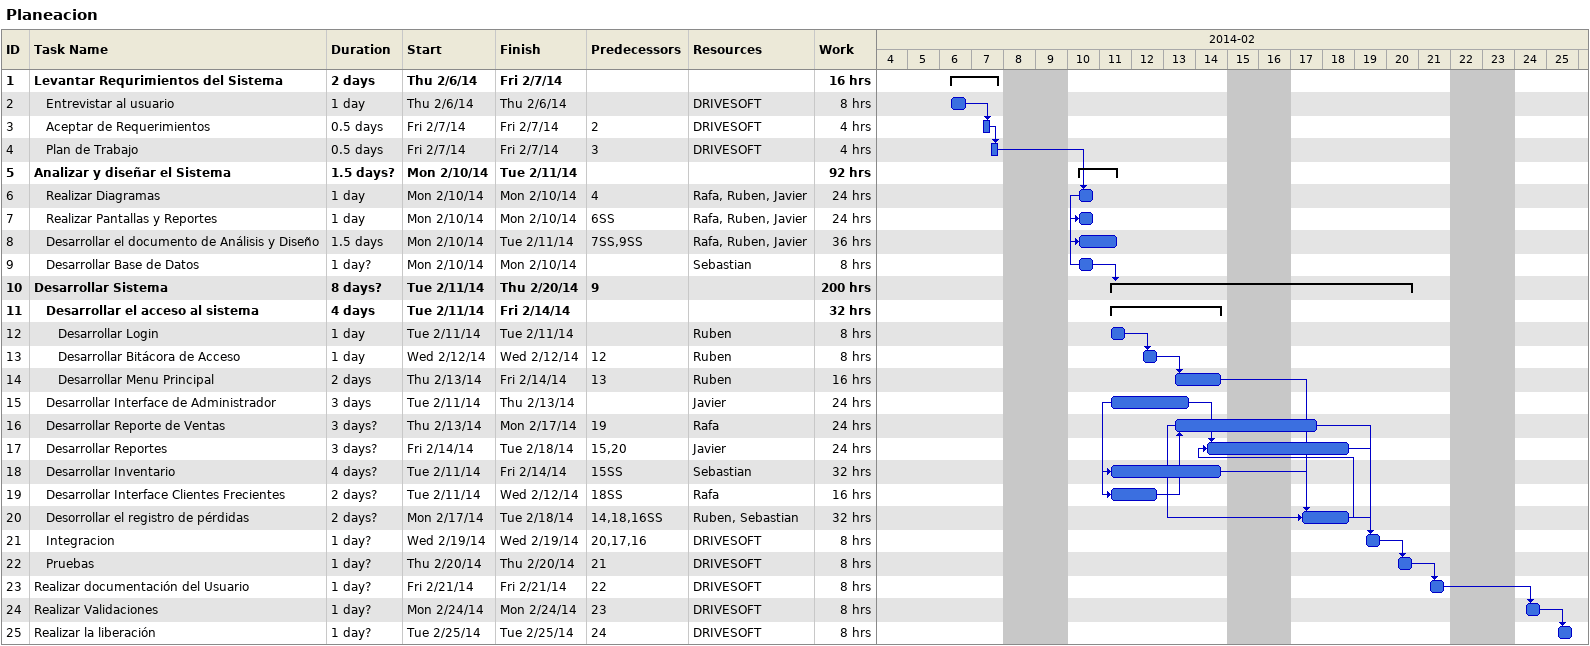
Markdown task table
Planeacion

| ID | Level | Task | Duration | Start | Finish | Predecessors | Resources | Work (h) |
|---|---|---|---|---|---|---|---|---|
| 1 | 1 | **Levantar Requrimientos del Sistema** | 2d | 2014-02-06 | 2014-02-07 |  |  | 16 |
| 2 | 2 | Entrevistar al usuario | 1d | 2014-02-06 | 2014-02-06 |  | DRIVESOFT | 8 |
| 3 | 2 | Aceptar de Requerimientos | 0.5d | 2014-02-07 | 2014-02-07 | 2 | DRIVESOFT | 4 |
| 4 | 2 | Plan de Trabajo | 0.5d | 2014-02-07 | 2014-02-07 | 3 | DRIVESOFT | 4 |
| 5 | 1 | **Analizar y diseñar el Sistema** | 1.5d? | 2014-02-10 | 2014-02-11 |  |  | 92 |
| 6 | 2 | Realizar Diagramas | 1d | 2014-02-10 | 2014-02-10 | 4 | Rafa, Ruben, Javier | 24 |
| 7 | 2 | Realizar Pantallas y Reportes | 1d | 2014-02-10 | 2014-02-10 | 6SS | Rafa, Ruben, Javier | 24 |
| 8 | 2 | Desarrollar el documento de Análisis y Diseño | 1.5d | 2014-02-10 | 2014-02-11 | 7SS, 9SS | Rafa, Ruben, Javier | 36 |
| 9 | 2 | Desarrollar Base de Datos | 1d? | 2014-02-10 | 2014-02-10 |  | Sebastian | 8 |
| 10 | 1 | **Desarrollar Sistema** | 8d? | 2014-02-11 | 2014-02-20 | 9 |  | 200 |
| 11 | 2 | **Desarrollar el acceso al sistema** | 4d | 2014-02-11 | 2014-02-14 |  |  | 32 |
| 12 | 3 | Desarrollar Login | 1d | 2014-02-11 | 2014-02-11 |  | Ruben | 8 |
| 13 | 3 | Desarrollar Bitácora de Acceso | 1d | 2014-02-12 | 2014-02-12 | 12 | Ruben | 8 |
| 14 | 3 | Desarrollar Menu Principal | 2d | 2014-02-13 | 2014-02-14 | 13 | Ruben | 16 |
| 15 | 2 | Desarrollar Interface de Administrador | 3d | 2014-02-11 | 2014-02-13 |  | Javier | 24 |
| 16 | 2 | Desarrollar Reporte de Ventas | 3d? | 2014-02-13 | 2014-02-17 | 19 | Rafa | 24 |
| 17 | 2 | Desarrollar Reportes | 3d? | 2014-02-14 | 2014-02-18 | 15, 20 | Javier | 24 |
| 18 | 2 | Desarrollar Inventario | 4d? | 2014-02-11 | 2014-02-14 | 15SS | Sebastian | 32 |
| 19 | 2 | Desarrollar Interface Clientes Frecientes | 2d? | 2014-02-11 | 2014-02-12 | 18SS | Rafa | 16 |
| 20 | 2 | Desorrollar el registro de pérdidas | 2d? | 2014-02-17 | 2014-02-18 | 14, 18, 16SS | Ruben, Sebastian | 32 |
| 21 | 2 | Integracion | 1d? | 2014-02-19 | 2014-02-19 | 20, 17, 16 | DRIVESOFT | 8 |
| 22 | 2 | Pruebas | 1d? | 2014-02-20 | 2014-02-20 | 21 | DRIVESOFT | 8 |
| 23 | 1 | Realizar documentación del Usuario | 1d? | 2014-02-21 | 2014-02-21 | 22 | DRIVESOFT | 8 |
| 24 | 1 | Realizar Validaciones | 1d? | 2014-02-24 | 2014-02-24 | 23 | DRIVESOFT | 8 |
| 25 | 1 | Realizar la liberación | 1d? | 2014-02-25 | 2014-02-25 | 24 | DRIVESOFT | 8 |
